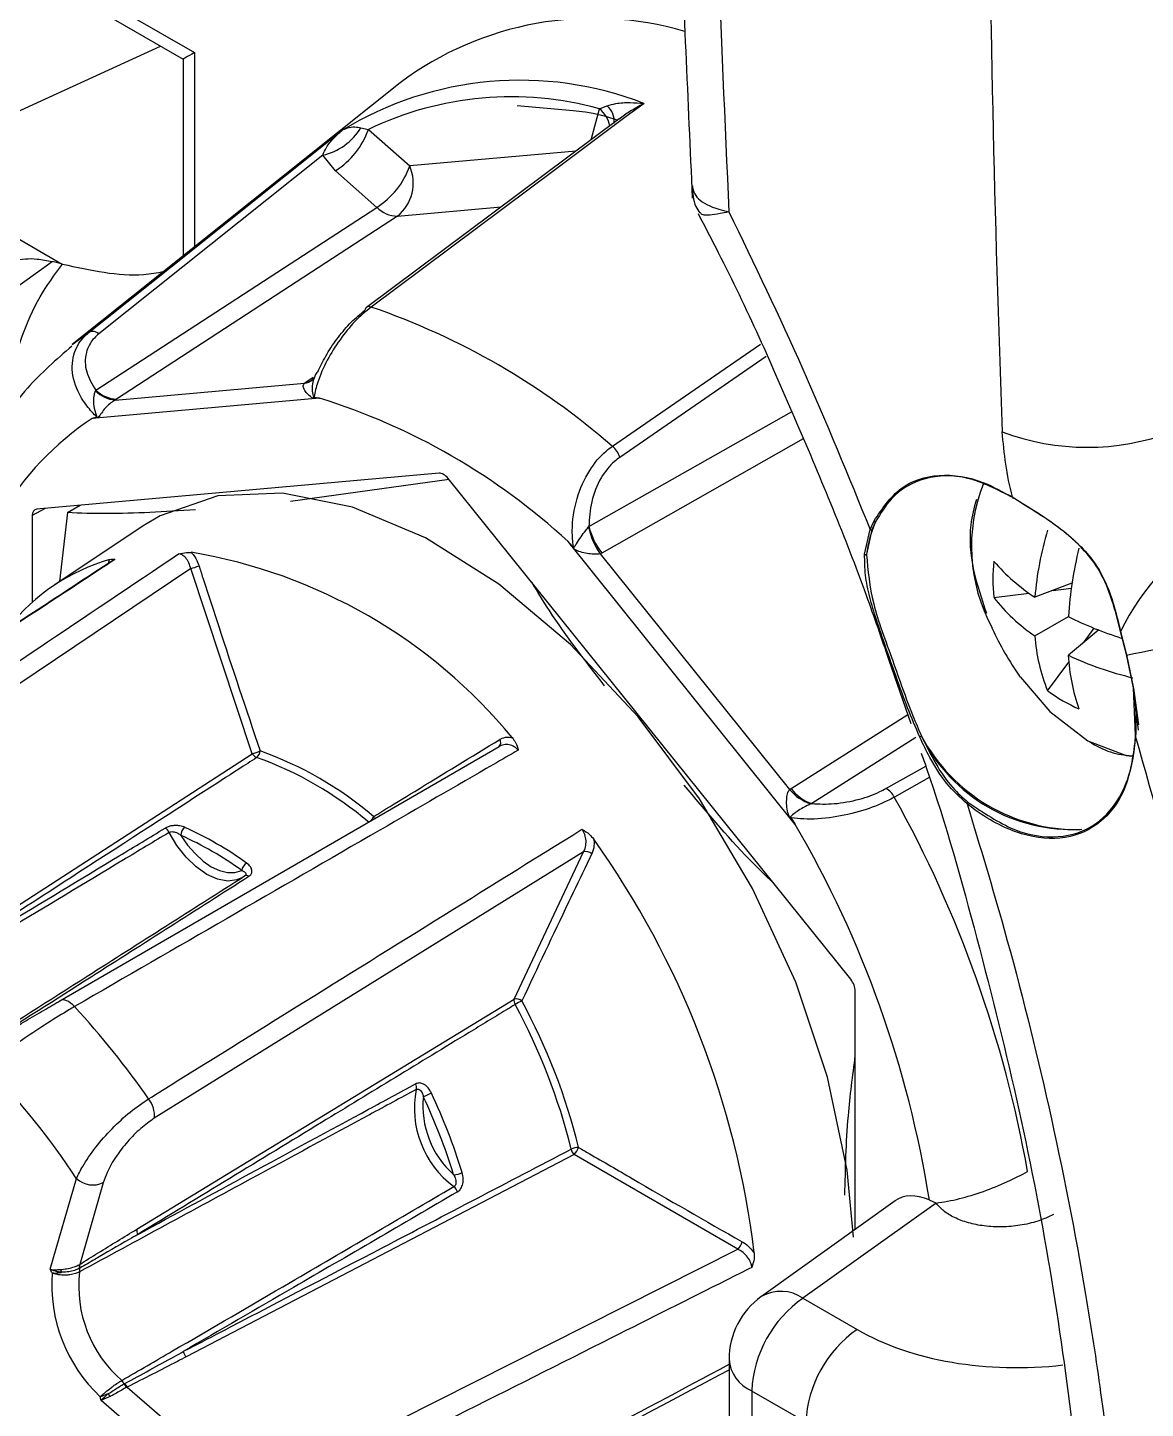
# Model space of a CAD drawing. Extents: x 6 to 134, y 3 to 97.
# Drawn here: x 10.002 to 10.87, y 5.312 to 6.383 of the extents above; entities that cross this region are included whole.
import ezdxf

# ---------------------------------------------------------------- set-up
doc = ezdxf.new("R2010")
doc.units = 0
doc.header["$MEASUREMENT"] = 0
doc.layers.add('OBJECT', color=7, linetype='CONTINUOUS')

msp = doc.modelspace()

# ---------------------------------------------------------------- linework, layer by layer
at = {"layer": 'OBJECT'}
for p, q in [((9.5673, 6.6897), (10.1319, 6.3638)), ((9.5735, 6.676), (10.1231, 6.3588)), ((9.677, 6.4032), (10.0294, 6.1998)), ((9.9248, 6.286), (10.1057, 6.3688)), ((10.1319, 6.3638), (10.1319, 6.2129)), ((10.1231, 6.3588), (10.1231, 6.2059)), ((10.2916, 6.3403), (10.037, 6.1373)), ((10.3824, 6.3228), (10.4258, 6.3189)), ((10.4398, 6.2962), (10.4462, 6.3203)), ((10.4462, 6.3203), (10.452, 6.3226)), ((10.4614, 6.3124), (10.2655, 6.1662)), ((10.2611, 6.3055), (10.267, 6.3043)), ((10.267, 6.3043), (10.299, 6.2759)), ((10.428, 6.2875), (10.299, 6.2759)), ((10.2315, 6.2842), (10.0577, 6.1456)), ((10.2414, 6.2722), (10.2315, 6.2842)), ((10.2734, 6.2438), (10.2414, 6.2722)), ((10.2895, 6.237), (10.37, 6.2442)), ((10.0555, 6.1019), (10.2734, 6.2438)), ((10.2895, 6.237), (10.0715, 6.0951)), ((9.7803, 6.0292), (10.0215, 6.2018)), ((10.0295, 6.1998), (10.0215, 6.2018)), ((10.037, 6.1373), (10.0502, 6.147)), ((10.5755, 6.1282), (10.4619, 6.0499)), ((10.2283, 6.1174), (10.228, 6.117)), ((10.0704, 6.0943), (10.2174, 6.1075)), ((10.2174, 6.1075), (10.2184, 6.1082)), ((10.2184, 6.1082), (10.2241, 6.112)), ((10.2289, 6.0958), (10.0525, 6.0801)), ((10.0553, 6.1015), (10.0555, 6.1019)), ((10.0715, 6.0951), (10.0704, 6.0943)), ((10.438, 5.9963), (10.5952, 6.0852)), ((10.6042, 6.0642), (10.4479, 5.9757)), ((10.3218, 6.0376), (10.0095, 6.0097)), ((10.3296, 6.0327), (10.2065, 6.0157)), ((10.6412, 5.6451), (10.3289, 6.0336)), ((10.016, 6.0103), (10.006, 6.0047)), ((10.0334, 6.007), (10.0433, 6.0127)), ((10.006, 6.0047), (10.006, 5.9374)), ((10.0334, 6.007), (10.0272, 5.9535)), ((10.6562, 5.9939), (10.659, 6.0002)), ((10.6604, 5.9999), (10.6576, 5.9936)), ((10.6592, 6.0006), (10.659, 6.0002)), ((10.6605, 6.0003), (10.6604, 5.9999)), ((10.0922, 5.9968), (10.0235, 5.951)), ((10.4377, 5.9959), (10.438, 5.9963)), ((10.6519, 5.9749), (10.6562, 5.9939)), ((10.6576, 5.9936), (10.6535, 5.9747)), ((10.5981, 5.7651), (10.4218, 5.9845)), ((10.0652, 5.9677), (10.0661, 5.9706)), ((10.4479, 5.9757), (10.4467, 5.9751)), ((10.4467, 5.9751), (10.5937, 5.7922)), ((10.6519, 5.9749), (10.6519, 5.9746)), ((10.6534, 5.9744), (10.6535, 5.9747)), ((10.1291, 5.9637), (9.8137, 5.7518)), ((10.1768, 5.82), (10.1291, 5.9637)), ((10.7521, 5.9413), (10.7795, 5.9445)), ((10.8128, 5.9522), (10.784, 5.9414)), ((10.7983, 5.9467), (10.8122, 5.9484)), ((10.784, 5.9114), (10.81, 5.9264)), ((10.8337, 5.916), (10.81, 5.8964)), ((10.8218, 5.9061), (10.8301, 5.9174)), ((10.855, 5.8969), (10.8504, 5.9149)), ((10.8504, 5.9148), (10.8551, 5.8966)), ((10.6707, 5.8926), (10.6879, 5.8435)), ((10.7939, 5.8688), (10.8104, 5.891)), ((10.8605, 5.8711), (10.855, 5.8969)), ((10.8551, 5.8966), (10.8606, 5.8706)), ((10.8602, 5.8708), (10.8602, 5.8705)), ((10.8645, 5.8384), (10.8605, 5.8711)), ((10.8606, 5.8708), (10.8643, 5.8423)), ((10.8622, 5.8344), (10.8606, 5.8708)), ((10.8606, 5.8703), (10.8606, 5.8706)), ((10.5948, 5.793), (10.6854, 5.8504)), ((10.6917, 5.8325), (10.6109, 5.7813)), ((10.6947, 5.8329), (10.6948, 5.8328)), ((10.6961, 5.8335), (10.696, 5.8337)), ((9.8958, 5.6381), (10.1768, 5.82)), ((10.0276, 5.6283), (10.3683, 5.8256)), ((10.6685, 5.793), (10.6994, 5.8104)), ((10.7021, 5.8016), (10.675, 5.7863)), ((10.5937, 5.7922), (10.5948, 5.793)), ((10.6109, 5.7813), (10.6104, 5.7811)), ((10.4339, 5.744), (10.1008, 5.5372)), ((10.3799, 5.6297), (10.4339, 5.744)), ((10.6447, 5.4512), (10.6447, 5.636)), ((10.0872, 5.4512), (10.3799, 5.6297)), ((10.4266, 5.5091), (10.1256, 5.3522)), ((10.5536, 5.4356), (10.4266, 5.5091)), ((10.0201, 5.4201), (10.0404, 5.4904)), ((10.0612, 5.4872), (10.0429, 5.4239)), ((10.6755, 5.4732), (10.5718, 5.399)), ((10.7074, 5.4715), (10.7022, 5.4738)), ((10.7074, 5.4715), (10.6041, 5.3976)), ((10.2078, 5.2616), (10.5536, 5.4356)), ((10.0425, 5.4236), (10.0429, 5.4239)), ((10.0432, 5.4211), (10.0426, 5.4208)), ((10.6041, 5.3976), (10.6462, 5.3733)), ((10.5467, 5.3502), (10.5467, 5.3042)), ((10.0774, 5.3313), (10.0779, 5.3316)), ((10.0798, 5.3288), (10.0793, 5.3286)), ((10.0798, 5.3288), (10.1444, 5.2729)), ((10.6064, 5.3014), (10.5643, 5.3257)), ((10.5643, 5.3257), (10.5643, 5.2797)), ((10.1312, 5.2563), (10.0595, 5.3184))]:
    msp.add_line(p, q, dxfattribs=at)
at = {"layer": 'OBJECT', "flags": 128}
for points in [[(10.4808, 6.3244), (10.467, 6.3142), (10.4121, 6.2732), (10.269, 6.1665)], [(10.0502, 6.147), (10.063, 6.1571), (10.1138, 6.1977), (10.2464, 6.3035)], [(10.4562, 6.0585), (10.4705, 6.0684), (10.5279, 6.1079), (10.5711, 6.1377)], [(10.6432, 5.4451), (10.6384, 5.497), (10.6232, 5.5692), (10.5985, 5.6429), (10.565, 5.7155), (10.5237, 5.7849), (10.4761, 5.8486), (10.4237, 5.9048), (10.3681, 5.9516), (10.3111, 5.9874), (10.2545, 6.0112), (10.2003, 6.0222), (10.15, 6.02), (10.1054, 6.0046), (10.0922, 5.9968)], [(10.7728, 5.8795), (10.7956, 5.8528), (10.8252, 5.8301)], [(10.8252, 5.8301), (10.8548, 5.8187), (10.8595, 5.818)], [(10.1693, 5.7241), (10.1649, 5.7221), (10.1578, 5.7212), (10.1499, 5.7227), (10.1416, 5.7264), (10.1334, 5.7322), (10.1255, 5.7398), (10.1184, 5.7489), (10.1124, 5.759)], [(10.1215, 5.7566), (10.1266, 5.7492), (10.1324, 5.7425), (10.1386, 5.7368), (10.145, 5.7324), (10.1515, 5.7294), (10.1577, 5.7279), (10.1634, 5.7279), (10.1686, 5.7295)], [(10.0389, 5.6239), (10.0374, 5.6254), (10.0359, 5.6266), (10.0343, 5.6277), (10.0328, 5.6284), (10.0313, 5.6289), (10.0299, 5.629), (10.0287, 5.6288), (10.0276, 5.6283)]]:
    msp.add_lwpolyline(points, dxfattribs=at)
at = {"layer": 'OBJECT'}
for centre, radius, start, end in [((10.4418, 6.1396), 0.2508, 73.6714, 126.814), ((10.3847, 6.0771), 0.2653, 68.7833, 121.4357), ((10.3781, 6.0715), 0.258, 74.6952, 115.5238), ((10.4316, 6.3024), 0.0231, 10.9644, 50.8315), ((10.442, 6.3107), 0.0156, 353.2638, 49.6007), ((10.2212, 6.3298), 0.0467, 282.7083, 328.6069), ((10.2081, 6.325), 0.0624, 302.2217, 340.6102), ((10.2401, 6.2966), 0.0624, 302.2217, 340.6102), ((10.2687, 6.2627), 0.033, 308.9186, 23.6067), ((10.2901, 6.2608), 0.0238, 225.4599, 268.4639), ((10.2675, 6.1637), 0.00327, 128.7109, 173.3558), ((10.2675, 6.1629), 0.00391, 67.2649, 121.9955), ((10.0862, 5.6337), 0.5633, 48.9454, 71.06), ((10.053, 6.1407), 0.00684, 45.8912, 113.3484), ((10.2159, 6.1197), 0.0123, 276.9582, 305.5145), ((10.2175, 6.119), 0.0109, 275.0769, 303.631), ((10.0722, 6.1176), 0.0233, 223.4905, 265.4894), ((10.0722, 6.1189), 0.0238, 225.4599, 268.4639), ((10.1919, 6.0857), 0.0344, 16.7627, 18.1123), ((10.0783, 5.6122), 0.5066, 47.3058, 72.6995), ((10.1849, 5.8824), 0.2379, 123.8191, 173.6058), ((10.0232, 6.0658), 0.0364, 23.9115, 25.2365), ((10.8245, 6.2458), 0.1881, 249.4906, 290.4516), ((10.4438, 6.044), 0.0191, 18.2717, 49.6893), ((10.8672, 5.9809), 0.1324, 158.3995, 208.5102), ((10.7672, 6.0187), 0.000417, 162.7213, 308.9001), ((10.7438, 5.9635), 0.091, 156.1488, 173.0814), ((10.7439, 5.9635), 0.0911, 156.4392, 172.888), ((10.6599, 6.001), 0.0012, 220.7373, 292.0833), ((10.6601, 6.0014), 0.0012, 220.6035, 291.1838), ((11.0392, 5.82), 0.2113, 122.2031, 153.3485), ((10.4922, 6.0071), 0.0556, 191.6125, 215.0978), ((10.4904, 6.0088), 0.0538, 193.424, 217.8823), ((10.6571, 5.9948), 0.00125, 224.0508, 292.3216), ((11.0316, 5.9212), 0.2484, 163.105, 175.3395), ((10.0615, 5.571), 0.4109, 39.5256, 80.4797), ((10.4007, 5.9925), 0.0282, 332.7932, 333.9099), ((11.1223, 5.9055), 0.313, 166.3344, 176.1645), ((10.1076, 5.8242), 0.1521, 105.8293, 141.8328), ((10.1216, 5.9957), 0.0329, 283.099, 294.7395), ((10.6528, 5.9758), 0.00128, 228.2614, 301.0732), ((10.6528, 5.9755), 0.00129, 228.4263, 300.468), ((10.8914, 5.9553), 0.14, 174.2678, 185.7322), ((10.8688, 6.0707), 0.1546, 221.0271, 236.7728), ((10.8628, 6.0276), 0.1404, 217.9564, 235.8734), ((10.9443, 6.1987), 0.3037, 243.7418, 252.1016), ((10.952, 6.0084), 0.2208, 204.276, 215.7186), ((10.7784, 6.3395), 0.4495, 279.8137, 291.9034), ((10.924, 5.9215), 0.1404, 184.1294, 202.0448), ((10.9163, 6.1209), 0.2484, 244.6633, 256.8972), ((10.9644, 5.9051), 0.1547, 183.2302, 198.9748), ((10.8606, 5.8708), 0.000391, 105.6873, 166.3218), ((10.8605, 5.871), 0.000351, 201.2839, 279.1351), ((10.8606, 5.8706), 0.00035, 200.498, 278.9815), ((10.8757, 5.9824), 0.14, 234.27, 245.7353), ((10.3655, 5.8286), 0.00415, 312.7713, 36.3308), ((10.6965, 5.8313), 0.00241, 101.7789, 138.4944), ((10.6966, 5.8312), 0.00239, 101.4384, 138.9191), ((10.8171, 5.8984), 0.1373, 208.1342, 270.8197), ((10.8128, 5.8917), 0.1304, 206.4858, 273.3942), ((10.8623, 5.8341), 0.000403, 107.8853, 252.2765), ((10.1675, 5.8557), 0.0369, 284.5913, 294.7355), ((10.1826, 5.8233), 0.00671, 209.1294, 248.4354), ((10.1763, 5.8224), 0.00657, 305.525, 358.4268), ((10.086, 5.5535), 0.2799, 49.6625, 70.3429), ((10.0876, 5.5554), 0.2833, 49.6625, 70.3429), ((10.6216, 5.816), 0.0367, 220.401, 252.1283), ((10.6228, 5.8145), 0.0353, 217.5326, 250.2598), ((10.6618, 5.7801), 0.0146, 25.4513, 62.7949), ((9.8584, 5.3319), 0.9345, 10.1105, 29.0977), ((10.7332, 5.7807), 0.00185, 121.0905, 164.9885), ((10.1059, 5.7558), 0.00722, 26.1003, 63.426), ((10.1285, 5.7571), 0.00706, 124.8693, 183.8074), ((10.0104, 5.51), 0.2774, 54.2835, 65.7219), ((10.2615, 5.7754), 0.0103, 311.0742, 336.7173), ((10.265, 5.7685), 0.0066, 8.9438, 25.6621), ((10.5601, 5.8041), 0.0482, 315.1709, 315.7693), ((9.8728, 5.3418), 0.8398, 9.0438, 30.2627), ((10.0094, 5.5081), 0.2727, 54.2835, 65.7219), ((9.8745, 5.349), 0.6968, 6.9073, 35.5041), ((10.4354, 5.7369), 0.00721, 48.7621, 102.04), ((10.1771, 5.728), 0.00862, 122.8794, 170.3057), ((10.1722, 5.7228), 0.00274, 44.7147, 118.6418), ((9.5408, 5.1646), 0.6775, 34.9119, 42.6773), ((10.386, 5.6288), 0.00617, 171.4568, 212.3965), ((10.3815, 5.6229), 0.00703, 50.2982, 103.4811), ((10.4303, 5.5389), 0.0998, 116.3601, 119.7707), ((9.9597, 5.3976), 0.4788, 13.9897, 28.4216), ((9.9597, 5.3976), 0.4847, 13.9897, 28.4216), ((9.556, 5.1724), 0.5795, 33.2805, 44.3087), ((10.3784, 5.5451), 0.0758, 168.9474, 233.4639), ((10.2983, 5.561), 0.00592, 346.2077, 29.0735), ((10.0805, 5.5394), 0.0204, 353.6343, 39.184), ((10.3806, 5.5468), 0.0714, 174.1093, 228.302), ((10.2993, 5.5858), 0.0333, 287.9744, 299.7563), ((9.8866, 5.3551), 0.4674, 17.2148, 25.1965), ((9.8855, 5.3544), 0.4755, 17.2148, 25.1965), ((10.4299, 5.5025), 0.0122, 89.537, 117.7506), ((10.4325, 5.5152), 0.00846, 192.8686, 226.0894), ((10.4155, 5.5197), 0.0153, 316.4375, 341.1424), ((10.3331, 5.5071), 0.0137, 269.9433, 299.0162), ((10.0532, 5.5043), 0.0188, 227.4983, 295.3405), ((10.3277, 5.4776), 0.00862, 16.6582, 49.669), ((10.0932, 5.4503), 0.00608, 171.295, 211.3909), ((10.5417, 5.4463), 0.016, 317.8379, 342.1219), ((9.6142, 5.2015), 0.4609, 27.9098, 28.2978), ((10.0176, 5.417), 0.011, 3.8127, 15.6754), ((10.0477, 5.4225), 0.00531, 167.7613, 198.795), ((10.0375, 5.4191), 0.00544, 349.7221, 18.7279), ((10.0479, 5.423), 0.00511, 170.2939, 201.9467), ((10.1412, 5.4085), 0.12, 175.7769, 226.6345), ((10.1383, 5.4067), 0.0961, 173.179, 229.2324), ((10.6067, 5.3502), 0.06, 125.5904, 180), ((10.5868, 5.3721), 0.0309, 55.9394, 119.1508), ((10.6572, 5.3213), 0.093, 124.7736, 177.2477), ((10.6992, 5.297), 0.093, 124.7736, 177.2477), ((10.1315, 5.3583), 0.00847, 193.8585, 226.0349), ((10.5756, 5.3524), 0.0289, 184.2707, 247.0494), ((10.0695, 5.3276), 0.00868, 25.152, 46.2464), ((10.0562, 5.3167), 0.0113, 25.0672, 37.9202), ((10.0852, 5.335), 0.00862, 205.2811, 227.5693), ((10.0857, 5.3348), 0.00838, 202.3442, 225.2483), ((9.6977, 5.2311), 0.3722, 13.5717, 14.019)]:
    msp.add_arc(centre, radius, start, end, dxfattribs=at)
for centre, major_axis, ratio, start_param, end_param in [((21.4016, 13.1276), (5.5041, 16.751), 0.560269, 2.115265, 2.169133), ((24.6269, 11.2657), (8.7039, 15.04), 0.71887, 2.225239, 2.289687), ((10.1531, 6.3761), (0.03, 0.0173), 0.00007, 2.356154, 3.141633), ((10.3253, 6.0285), (-0.005, 0.00866), 0.577382, 4.974342, 6.021496), ((10.0131, 6.0006), (-0.005, 0.00866), 0.577356, 6.021464, 7.068617), ((10.6376, 5.64), (-0.005, 0.00866), 0.577407, 3.927069, 4.974222), ((10.7072, 5.4222), (-0.0301, 0.0521), 0.57554, 5.616674, 6.339735), ((10.7806, 5.4604), (0.1899, 0.0107), 0.611383, 3.892485, 4.811125)]:
    msp.add_ellipse(centre, major_axis=major_axis, ratio=ratio, start_param=start_param, end_param=end_param, dxfattribs=at)
for points, knots in [([(10.4928, 7.1184), (10.4938, 7.0455), (10.4966, 6.831), (10.505, 6.5417), (10.5148, 6.3269), (10.5182, 6.251)], [0, 0, 0, 0, 0.250071, 0.735231, 1, 1, 1, 1]), ([(10.452, 6.3226), (10.4543, 6.3232), (10.4598, 6.3249), (10.4696, 6.3252), (10.4771, 6.3248), (10.4807, 6.3244), (10.4808, 6.3244)], [0, 0, 0, 0, 0.259143, 0.645711, 0.993122, 1, 1, 1, 1]), ([(10.4808, 6.3244), (10.4807, 6.3244), (10.477, 6.3224), (10.4704, 6.3188), (10.4643, 6.3143), (10.4615, 6.3123)], [0, 0, 0, 0, 0.010948, 0.556357, 1, 1, 1, 1]), ([(10.4258, 6.3189), (10.4289, 6.3186), (10.44, 6.3179), (10.4519, 6.3142), (10.4604, 6.3115)], [0, 0, 0, 0, 0.282734, 1, 1, 1, 1]), ([(10.2315, 6.2842), (10.2324, 6.2863), (10.2346, 6.2914), (10.2399, 6.2975), (10.2441, 6.3016), (10.2463, 6.3034), (10.2464, 6.3035)], [0, 0, 0, 0, 0.2541603, 0.6413999, 0.9929433, 1, 1, 1, 1]), ([(10.2464, 6.3035), (10.2464, 6.3035), (10.2477, 6.3043), (10.2508, 6.3056), (10.2555, 6.3066), (10.2595, 6.3058), (10.2611, 6.3055)], [0, 0, 0, 0, 0.006878, 0.354289, 0.740857, 1, 1, 1, 1]), ([(10.5178, 6.2614), (10.5187, 6.2576), (10.5207, 6.2499), (10.5339, 6.2435), (10.5438, 6.2409), (10.5465, 6.2403), (10.5466, 6.2403)], [0, 0, 0, 0, 0.422464, 0.850279, 0.994186, 1, 1, 1, 1]), ([(10.5183, 6.2606), (10.5185, 6.255), (10.5189, 6.2473), (10.523, 6.2411), (10.5241, 6.2395)], [0, 0, 0, 0, 0.73361, 1, 1, 1, 1]), ([(10.5227, 6.239), (10.528, 6.2289), (10.5558, 6.176), (10.5996, 6.077), (10.6438, 5.9712), (10.665, 5.9094), (10.6707, 5.8926)], [0, 0, 0, 0, 0.0897587, 0.4735224, 0.8563807, 1, 1, 1, 1]), ([(10.5466, 6.2403), (10.5465, 6.2403), (10.5441, 6.2398), (10.5355, 6.2381), (10.5255, 6.237), (10.5248, 6.2391), (10.5245, 6.2399)], [0, 0, 0, 0, 0.0067975, 0.1748005, 0.6745312, 1, 1, 1, 1]), ([(10.5466, 6.2403), (10.5662, 6.1998), (10.6054, 6.1186), (10.6392, 6.0355), (10.6562, 5.9939)], [0, 0, 0, 0, 0.498582, 1, 1, 1, 1]), ([(9.9801, 6.1964), (9.984, 6.1987), (9.9924, 6.2036), (10.0074, 6.2046), (10.0176, 6.2026), (10.0215, 6.2018)], [0, 0, 0, 0, 0.349231, 0.752517, 1, 1, 1, 1]), ([(9.9773, 6.0672), (9.9785, 6.072), (9.9824, 6.0873), (9.9883, 6.113), (9.9978, 6.144), (10.0101, 6.1733), (10.0234, 6.1914), (10.0295, 6.1998)], [0, 0, 0, 0, 0.107469, 0.341009, 0.569588, 0.800686, 1, 1, 1, 1]), ([(10.0295, 6.1998), (10.0513, 6.195), (10.0791, 6.189), (10.103, 6.1931), (10.1082, 6.194)], [0, 0, 0, 0, 0.783268, 1, 1, 1, 1]), ([(10.269, 6.1665), (10.2648, 6.163), (10.2563, 6.1559), (10.2444, 6.1411), (10.2342, 6.1248), (10.2277, 6.1096), (10.2253, 6.1003), (10.2247, 6.0966), (10.2246, 6.0964)], [0, 0, 0, 0, 0.20087, 0.40002, 0.605987, 0.832568, 0.991709, 1, 1, 1, 1]), ([(10.2283, 6.1174), (10.2303, 6.1216), (10.2343, 6.13), (10.2432, 6.143), (10.2535, 6.1552), (10.2607, 6.1611), (10.2642, 6.1641)], [0, 0, 0, 0, 0.255736, 0.511069, 0.755325, 1, 1, 1, 1]), ([(10.0561, 6.0813), (10.0559, 6.0815), (10.0528, 6.0846), (10.0447, 6.0939), (10.0367, 6.1104), (10.0368, 6.129), (10.0432, 6.1408), (10.0488, 6.1457), (10.0502, 6.147)], [0, 0, 0, 0, 0.008302, 0.15352, 0.438825, 0.698284, 0.923791, 1, 1, 1, 1]), ([(10.0577, 6.1456), (10.0565, 6.1446), (10.0519, 6.1405), (10.0468, 6.1307), (10.0469, 6.1161), (10.0526, 6.1066), (10.0555, 6.1019)], [0, 0, 0, 0, 0.0927427, 0.3680565, 0.6884077, 1, 1, 1, 1]), ([(10.0369, 6.1362), (10.0249, 6.1258), (9.999, 6.1034), (9.9689, 6.0576), (9.9459, 6.0071), (9.9379, 5.9698), (9.9343, 5.9531)], [0, 0, 0, 0, 0.232705, 0.50244, 0.778066, 1, 1, 1, 1]), ([(10.228, 6.117), (10.2272, 6.1161), (10.2259, 6.1145), (10.2252, 6.1124), (10.2248, 6.1114)], [0, 0, 0, 0, 0.529219, 1, 1, 1, 1]), ([(10.2249, 6.0956), (10.2248, 6.0956), (10.2246, 6.0956), (10.2242, 6.0957), (10.2233, 6.096), (10.2211, 6.0976), (10.2185, 6.1001), (10.2166, 6.1033), (10.2161, 6.1058), (10.217, 6.107), (10.2174, 6.1075)], [0, 0, 0, 0, 0.020895, 0.038908, 0.075404, 0.191564, 0.449116, 0.682572, 0.877716, 1, 1, 1, 1]), ([(10.2247, 6.1115), (10.2247, 6.1115), (10.2248, 6.1119), (10.2243, 6.1105), (10.2233, 6.11), (10.2229, 6.1099)], [0, 0, 0, 0, 0.038271, 0.677016, 1, 1, 1, 1]), ([(10.2248, 6.1114), (10.2246, 6.1108), (10.2236, 6.1085), (10.2231, 6.104), (10.2235, 6.0997), (10.224, 6.0972), (10.2243, 6.0965), (10.2244, 6.0964), (10.2244, 6.0964), (10.2245, 6.0964), (10.2246, 6.0963), (10.2246, 6.0964), (10.2246, 6.0964), (10.2246, 6.0964)], [0, 0, 0, 0, 0.126929, 0.473613, 0.824851, 0.95464, 0.967333, 0.973173, 0.977652, 0.982252, 0.986681, 0.995143, 1, 1, 1, 1]), ([(10.0561, 6.0813), (10.0561, 6.0813), (10.0562, 6.0813), (10.0563, 6.0813), (10.0563, 6.0813), (10.0563, 6.0814), (10.0563, 6.0815), (10.0562, 6.0819), (10.0557, 6.0834), (10.0544, 6.0872), (10.0536, 6.0929), (10.054, 6.0982), (10.0549, 6.1006), (10.0553, 6.1015)], [0, 0, 0, 0, 0.006251, 0.010873, 0.014164, 0.017464, 0.021803, 0.032032, 0.073944, 0.240397, 0.569572, 0.838891, 1, 1, 1, 1]), ([(10.0704, 6.0943), (10.0696, 6.0938), (10.0675, 6.0926), (10.0642, 6.0897), (10.061, 6.0861), (10.0589, 6.083), (10.0577, 6.0812), (10.057, 6.0807), (10.0567, 6.0806), (10.0565, 6.0806), (10.0564, 6.0806)], [0, 0, 0, 0, 0.122284, 0.317428, 0.550884, 0.808436, 0.924596, 0.961092, 0.979105, 1, 1, 1, 1]), ([(10.2246, 6.0964), (10.2258, 6.0963), (10.2272, 6.0961), (10.2286, 6.0959), (10.2289, 6.0958)], [0, 0, 0, 0, 0.779301, 1, 1, 1, 1]), ([(10.2289, 6.0958), (10.2287, 6.0958), (10.2273, 6.0957), (10.226, 6.0957), (10.2249, 6.0956)], [0, 0, 0, 0, 0.186026, 1, 1, 1, 1]), ([(10.0525, 6.0801), (10.0528, 6.0802), (10.054, 6.0806), (10.0552, 6.081), (10.0561, 6.0813)], [0, 0, 0, 0, 0.220699, 1, 1, 1, 1]), ([(10.0564, 6.0806), (10.0554, 6.0804), (10.0541, 6.0803), (10.0528, 6.0801), (10.0525, 6.0801)], [0, 0, 0, 0, 0.813974, 1, 1, 1, 1]), ([(10.7668, 6.0189), (10.7667, 6.019), (10.762, 6.0362), (10.7603, 6.053), (10.7586, 6.0697)], [0, 0, 0, 0, 0.0080179, 1, 1, 1, 1]), ([(10.426, 5.9801), (10.426, 5.9804), (10.4254, 5.9845), (10.4245, 5.9967), (10.4275, 6.0175), (10.4373, 6.0395), (10.448, 6.0524), (10.4545, 6.0573), (10.4562, 6.0585)], [0, 0, 0, 0, 0.008302, 0.15352, 0.438825, 0.698284, 0.923791, 1, 1, 1, 1]), ([(10.4619, 6.0499), (10.4606, 6.0489), (10.4551, 6.0448), (10.4464, 6.0338), (10.4391, 6.0157), (10.4384, 6.0027), (10.438, 5.9963)], [0, 0, 0, 0, 0.092743, 0.368056, 0.688408, 1, 1, 1, 1]), ([(10.6592, 6.0006), (10.6655, 6.01), (10.6783, 6.0287), (10.709, 6.0383), (10.7398, 6.0339), (10.7593, 6.023), (10.7668, 6.0189)], [0, 0, 0, 0, 0.276322, 0.552658, 0.828641, 1, 1, 1, 1]), ([(10.7674, 6.0184), (10.7554, 6.0246), (10.7314, 6.0369), (10.6979, 6.0356), (10.6739, 6.0221), (10.6643, 6.0064), (10.6605, 6.0003)], [0, 0, 0, 0, 0.275405, 0.550801, 0.826443, 1, 1, 1, 1]), ([(10.1327, 6.0092), (10.109, 6.0077), (10.073, 6.0055), (10.0434, 6.0066), (10.0334, 6.007)], [0, 0, 0, 0, 0.662307, 1, 1, 1, 1]), ([(10.7386, 6.0172), (10.7368, 6.0108), (10.7324, 5.9945), (10.7347, 5.9638), (10.7427, 5.9402), (10.7464, 5.9291)], [0, 0, 0, 0, 0.252427, 0.64487, 1, 1, 1, 1]), ([(10.7668, 6.0189), (10.7801, 6.0109), (10.8031, 5.9971), (10.8337, 5.9678), (10.8448, 5.9389), (10.849, 5.9209), (10.8504, 5.9148)], [0, 0, 0, 0, 0.356931, 0.612992, 0.87017, 1, 1, 1, 1]), ([(10.8504, 5.9149), (10.8463, 5.9313), (10.8392, 5.9605), (10.8081, 5.9934), (10.7822, 6.009), (10.7695, 6.0171), (10.7674, 6.0184)], [0, 0, 0, 0, 0.35074, 0.624871, 0.939556, 1, 1, 1, 1]), ([(10.426, 5.9801), (10.4261, 5.9801), (10.4261, 5.98), (10.4262, 5.9799), (10.4262, 5.9799), (10.4263, 5.9799), (10.4264, 5.9799), (10.4266, 5.98), (10.4272, 5.981), (10.4286, 5.9836), (10.4315, 5.9879), (10.435, 5.9925), (10.437, 5.995), (10.4377, 5.9959)], [0, 0, 0, 0, 0.006251, 0.010873, 0.014164, 0.017464, 0.021803, 0.032032, 0.073944, 0.240397, 0.569572, 0.838891, 1, 1, 1, 1]), ([(10.1196, 5.975), (10.1196, 5.975), (10.1217, 5.9755), (10.1254, 5.9762), (10.1282, 5.9762), (10.1295, 5.9762)], [0, 0, 0, 0, 0.012918, 0.582056, 1, 1, 1, 1]), ([(10.1295, 5.9762), (10.1304, 5.9751), (10.1326, 5.9725), (10.1344, 5.9687), (10.1353, 5.9662), (10.1354, 5.9659)], [0, 0, 0, 0, 0.383644, 0.913365, 1, 1, 1, 1]), ([(10.4258, 5.9796), (10.4247, 5.981), (10.4234, 5.9826), (10.422, 5.9842), (10.4218, 5.9845)], [0, 0, 0, 0, 0.813974, 1, 1, 1, 1]), ([(10.4218, 5.9845), (10.4221, 5.9842), (10.4235, 5.9827), (10.4249, 5.9813), (10.426, 5.9801)], [0, 0, 0, 0, 0.220699, 1, 1, 1, 1]), ([(10.4467, 5.9751), (10.4458, 5.975), (10.4434, 5.9746), (10.439, 5.9749), (10.4339, 5.9758), (10.4299, 5.977), (10.4274, 5.9782), (10.4265, 5.9789), (10.4261, 5.9793), (10.4259, 5.9795), (10.4258, 5.9796)], [0, 0, 0, 0, 0.122284, 0.317428, 0.550884, 0.808436, 0.924596, 0.961092, 0.979105, 1, 1, 1, 1]), ([(10.0685, 5.9698), (10.0489, 5.957), (9.9402, 5.8855), (9.8316, 5.8139), (9.7424, 5.7551)], [0, 0, 0, 0, 0.179578, 1, 1, 1, 1]), ([(10.0702, 5.9706), (10.0641, 5.9666), (10.0301, 5.9443), (9.9213, 5.8727), (9.8186, 5.8051), (9.7438, 5.7559)], [0, 0, 0, 0, 0.056184, 0.311886, 1, 1, 1, 1]), ([(9.8013, 5.761), (9.808, 5.7656), (9.842, 5.7884), (9.948, 5.8598), (10.0474, 5.9265), (10.1196, 5.975)], [0, 0, 0, 0, 0.063926, 0.319628, 1, 1, 1, 1]), ([(10.0661, 5.9706), (10.067, 5.9708), (10.069, 5.9712), (10.0698, 5.9709), (10.0702, 5.9706), (10.0702, 5.9706)], [0, 0, 0, 0, 0.417944, 0.987082, 1, 1, 1, 1]), ([(10.0702, 5.9706), (10.0696, 5.9705), (10.069, 5.9704), (10.0685, 5.9699), (10.0685, 5.9698)], [0, 0, 0, 0, 0.973819, 1, 1, 1, 1]), ([(10.1291, 5.9637), (10.129, 5.964), (10.1285, 5.9659), (10.1272, 5.9692), (10.1246, 5.9728), (10.1219, 5.9747), (10.1202, 5.9749), (10.1196, 5.975)], [0, 0, 0, 0, 0.04523, 0.320614, 0.582247, 0.835519, 1, 1, 1, 1]), ([(10.1354, 5.9659), (10.1364, 5.9627), (10.1415, 5.947), (10.1571, 5.899), (10.1721, 5.8543), (10.1829, 5.8222)], [0, 0, 0, 0, 0.065603, 0.328016, 1, 1, 1, 1]), ([(10.6947, 5.8329), (10.6915, 5.8404), (10.685, 5.8557), (10.6765, 5.8794), (10.6683, 5.9026), (10.6612, 5.9232), (10.6556, 5.9418), (10.652, 5.9587), (10.652, 5.9693), (10.6519, 5.9746)], [0, 0, 0, 0, 0.152268, 0.309201, 0.454216, 0.604716, 0.734315, 0.866596, 1, 1, 1, 1]), ([(10.6534, 5.9744), (10.6545, 5.9621), (10.6567, 5.9374), (10.6733, 5.8941), (10.6857, 5.8577), (10.6938, 5.8389), (10.696, 5.8337)], [0, 0, 0, 0, 0.306652, 0.614034, 0.892132, 1, 1, 1, 1]), ([(10.4502, 5.8727), (10.4353, 5.8919), (10.4149, 5.918), (10.3981, 5.9457), (10.3936, 5.9531)], [0, 0, 0, 0, 0.733768, 1, 1, 1, 1]), ([(10.8606, 5.8703), (10.8613, 5.864), (10.8627, 5.8513), (10.8624, 5.8396), (10.8622, 5.8337)], [0, 0, 0, 0, 0.495343, 1, 1, 1, 1]), ([(10.271, 5.7713), (10.2731, 5.7726), (10.2837, 5.7791), (10.3161, 5.7989), (10.3468, 5.8176), (10.3689, 5.8311)], [0, 0, 0, 0, 0.065603, 0.328016, 1, 1, 1, 1]), ([(10.3832, 5.8228), (10.3825, 5.8235), (10.3807, 5.8253), (10.3771, 5.827), (10.3729, 5.8274), (10.37, 5.8265), (10.3685, 5.8257), (10.3683, 5.8256)], [0, 0, 0, 0, 0.164481, 0.417753, 0.679386, 0.95477, 1, 1, 1, 1]), ([(10.3689, 5.8311), (10.3691, 5.8312), (10.3708, 5.8322), (10.374, 5.8332), (10.3771, 5.8327), (10.3785, 5.8325)], [0, 0, 0, 0, 0.086635, 0.616356, 1, 1, 1, 1]), ([(10.3785, 5.8325), (10.3794, 5.8312), (10.3817, 5.8283), (10.3827, 5.8248), (10.3832, 5.8229), (10.3832, 5.8228)], [0, 0, 0, 0, 0.417944, 0.987082, 1, 1, 1, 1]), ([(10.7314, 5.7812), (10.726, 5.7862), (10.7148, 5.7965), (10.7034, 5.8147), (10.6973, 5.8275), (10.6948, 5.8328)], [0, 0, 0, 0, 0.36126, 0.737829, 1, 1, 1, 1]), ([(10.6961, 5.8335), (10.7032, 5.8192), (10.713, 5.7994), (10.7281, 5.7859), (10.7322, 5.7823)], [0, 0, 0, 0, 0.728741, 1, 1, 1, 1]), ([(10.8622, 5.8337), (10.8604, 5.8201), (10.8568, 5.7929), (10.8368, 5.7655), (10.8085, 5.7523), (10.7741, 5.7554), (10.7474, 5.7689), (10.7335, 5.7795), (10.7314, 5.7812)], [0, 0, 0, 0, 0.19324, 0.386487, 0.579566, 0.772391, 0.965024, 1, 1, 1, 1]), ([(10.7322, 5.7823), (10.7441, 5.7743), (10.7679, 5.7583), (10.8029, 5.7532), (10.8325, 5.7631), (10.8534, 5.7881), (10.861, 5.8152), (10.862, 5.8318), (10.8622, 5.8344)], [0, 0, 0, 0, 0.192566, 0.385131, 0.577738, 0.770507, 0.963514, 1, 1, 1, 1]), ([(10.8263, 5.8292), (10.8317, 5.8262), (10.8428, 5.8201), (10.8538, 5.8189), (10.8594, 5.8183)], [0, 0, 0, 0, 0.491407, 1, 1, 1, 1]), ([(10.8622, 4.2602), (10.89, 4.3186), (10.9461, 4.4367), (10.9861, 4.6243), (11.0042, 4.7926), (11.0092, 4.9326), (11.0051, 5.0807), (10.9877, 5.2774), (10.948, 5.5284), (10.891, 5.7311), (10.8622, 5.8337)], [0, 0, 0, 0, 0.1583077, 0.3203927, 0.4074997, 0.4946069, 0.5842283, 0.6738496, 0.8349382, 1, 1, 1, 1]), ([(10.1802, 5.817), (10.1779, 5.8155), (10.1664, 5.8081), (10.1184, 5.7771), (10.0269, 5.718), (9.9447, 5.6647), (9.8991, 5.6352)], [0, 0, 0, 0, 0.024416, 0.122079, 0.512732, 1, 1, 1, 1]), ([(10.3832, 5.8228), (10.3768, 5.8191), (10.341, 5.7984), (10.2262, 5.7321), (10.1179, 5.6695), (10.0389, 5.6239)], [0, 0, 0, 0, 0.056184, 0.311886, 1, 1, 1, 1]), ([(10.6959, 5.8204), (10.6972, 5.8167), (10.714, 5.7688), (10.7399, 5.676), (10.773, 5.5431), (10.7981, 5.4117), (10.8158, 5.2838), (10.8257, 5.1616), (10.8279, 5.0463), (10.8227, 4.9378), (10.8104, 4.8357), (10.791, 4.7405), (10.7649, 4.6534), (10.7324, 4.5756), (10.6945, 4.5078), (10.6505, 4.4506), (10.6124, 4.4109), (10.5869, 4.3935), (10.5799, 4.3888)], [0, 0, 0, 0, 0.005802, 0.074672, 0.14446, 0.214672, 0.284672, 0.353852, 0.421783, 0.489214, 0.557357, 0.626172, 0.695314, 0.764462, 0.833393, 0.902309, 0.97304, 1, 1, 1, 1]), ([(10.5813, 5.7196), (10.575, 5.7256), (10.5501, 5.7497), (10.5283, 5.776), (10.512, 5.7957)], [0, 0, 0, 0, 0.251828, 1, 1, 1, 1]), ([(10.5942, 5.7701), (10.5941, 5.7702), (10.594, 5.7705), (10.5936, 5.771), (10.593, 5.7722), (10.5921, 5.7752), (10.5913, 5.7799), (10.5914, 5.7853), (10.5921, 5.7897), (10.5932, 5.7915), (10.5937, 5.7922)], [0, 0, 0, 0, 0.020895, 0.038908, 0.075404, 0.191564, 0.449116, 0.682572, 0.877716, 1, 1, 1, 1]), ([(10.675, 5.7863), (10.6731, 5.7853), (10.6658, 5.7814), (10.6497, 5.7752), (10.6265, 5.7699), (10.6076, 5.7689), (10.5979, 5.7699), (10.5948, 5.7704), (10.5946, 5.7705)], [0, 0, 0, 0, 0.076209, 0.301716, 0.561175, 0.84648, 0.991698, 1, 1, 1, 1]), ([(10.6109, 5.7813), (10.6165, 5.781), (10.6281, 5.7806), (10.6472, 5.7841), (10.6608, 5.7889), (10.6669, 5.7922), (10.6685, 5.793)], [0, 0, 0, 0, 0.311592, 0.631944, 0.907257, 1, 1, 1, 1]), ([(10.6104, 5.7811), (10.6093, 5.7807), (10.6067, 5.7796), (10.6026, 5.7773), (10.5985, 5.7746), (10.5959, 5.7725), (10.5946, 5.7714), (10.5944, 5.7709), (10.5944, 5.7708), (10.5944, 5.7707), (10.5944, 5.7707), (10.5945, 5.7706), (10.5945, 5.7705), (10.5946, 5.7705), (10.5946, 5.7705)], [0, 0, 0, 0, 0.153502, 0.3801663, 0.6262934, 0.8756537, 0.9677967, 0.9768085, 0.9809543, 0.9841343, 0.9874, 0.9905445, 0.9965518, 1, 1, 1, 1]), ([(10.7314, 5.7812), (10.7413, 5.7486), (10.7651, 5.6699), (10.7968, 5.5424), (10.8204, 5.4227), (10.8359, 5.3212), (10.8463, 5.2344), (10.8545, 5.1313), (10.8574, 5.0165), (10.8524, 4.8872), (10.8386, 4.7744), (10.8194, 4.6823), (10.8012, 4.6161), (10.7812, 4.5577), (10.7582, 4.5022), (10.7404, 4.4683), (10.7314, 4.4512)], [0, 0, 0, 0, 0.062169, 0.150354, 0.244924, 0.29535, 0.351758, 0.419932, 0.50785, 0.596524, 0.708699, 0.776564, 0.832035, 0.887658, 0.94375, 1, 1, 1, 1]), ([(9.8991, 5.6352), (9.9272, 5.6522), (9.9853, 5.6875), (10.0553, 5.7298), (10.0973, 5.7551), (10.1091, 5.7623)], [0, 0, 0, 0, 0.4018156, 0.8311874, 1, 1, 1, 1]), ([(10.1245, 5.7629), (10.1233, 5.7633), (10.1212, 5.7641), (10.1176, 5.7644), (10.1144, 5.7642), (10.1115, 5.7635), (10.1099, 5.7627), (10.1091, 5.7623)], [0, 0, 0, 0, 0.273331, 0.47686, 0.65651, 0.828448, 1, 1, 1, 1]), ([(10.5981, 5.7651), (10.5979, 5.7654), (10.5966, 5.7671), (10.5953, 5.7687), (10.5942, 5.7701)], [0, 0, 0, 0, 0.186026, 1, 1, 1, 1]), ([(10.5946, 5.7705), (10.5955, 5.7691), (10.5967, 5.7673), (10.5979, 5.7655), (10.5981, 5.7651)], [0, 0, 0, 0, 0.779301, 1, 1, 1, 1]), ([(10.1124, 5.759), (10.1005, 5.7519), (10.0586, 5.7266), (9.9735, 5.6754), (9.9005, 5.6312), (9.8574, 5.6052)], [0, 0, 0, 0, 0.139147, 0.493066, 1, 1, 1, 1]), ([(10.0964, 5.5523), (10.1035, 5.5568), (10.1394, 5.5791), (10.2514, 5.6488), (10.3563, 5.714), (10.4326, 5.7614)], [0, 0, 0, 0, 0.063926, 0.319628, 1, 1, 1, 1]), ([(10.1124, 5.759), (10.1127, 5.7592), (10.1131, 5.7594), (10.114, 5.7596), (10.1153, 5.7596), (10.1171, 5.7592), (10.1193, 5.7583), (10.1207, 5.7573), (10.1215, 5.7566)], [0, 0, 0, 0, 0.118661, 0.142604, 0.293282, 0.465512, 0.680632, 1, 1, 1, 1]), ([(10.4326, 5.7614), (10.4326, 5.7614), (10.4347, 5.7602), (10.4381, 5.7581), (10.4407, 5.755), (10.4418, 5.7537)], [0, 0, 0, 0, 0.012918, 0.582056, 1, 1, 1, 1]), ([(10.4339, 5.744), (10.4343, 5.7448), (10.4354, 5.747), (10.436, 5.7512), (10.4354, 5.7561), (10.4339, 5.7595), (10.4328, 5.7611), (10.4326, 5.7614)], [0, 0, 0, 0, 0.164094, 0.433236, 0.690435, 0.942568, 1, 1, 1, 1]), ([(10.4418, 5.7537), (10.4419, 5.753), (10.4422, 5.7502), (10.4418, 5.7462), (10.4406, 5.7434), (10.4402, 5.7423)], [0, 0, 0, 0, 0.165835, 0.685376, 1, 1, 1, 1]), ([(10.4402, 5.7423), (10.439, 5.7398), (10.433, 5.7273), (10.4147, 5.6892), (10.398, 5.6538), (10.386, 5.6283)], [0, 0, 0, 0, 0.065603, 0.328016, 1, 1, 1, 1]), ([(10.1741, 5.7247), (10.1743, 5.7249), (10.1753, 5.7256), (10.1765, 5.7272), (10.1767, 5.7298), (10.1755, 5.7327), (10.1735, 5.7343), (10.1724, 5.7353)], [0, 0, 0, 0, 0.056803, 0.249162, 0.475339, 0.701406, 1, 1, 1, 1]), ([(9.9228, 5.5674), (9.9355, 5.5755), (9.9774, 5.6021), (10.0602, 5.6547), (10.1301, 5.6993), (10.1709, 5.7252)], [0, 0, 0, 0, 0.153014, 0.506934, 1, 1, 1, 1]), ([(10.1741, 5.7247), (10.1334, 5.6987), (10.0652, 5.6553), (9.997, 5.6119), (9.9695, 5.5945)], [0, 0, 0, 0, 0.5981841, 1, 1, 1, 1]), ([(10.1686, 5.7295), (10.1694, 5.7292), (10.1707, 5.7287), (10.1717, 5.7276), (10.172, 5.7269), (10.1719, 5.7263), (10.1716, 5.7258), (10.1712, 5.7254), (10.171, 5.7253), (10.1709, 5.7252)], [0, 0, 0, 0, 0.34673, 0.581129, 0.720204, 0.790705, 0.905611, 0.953256, 1, 1, 1, 1]), ([(10.0389, 5.6239), (10.0374, 5.623), (10.031, 5.6192), (10.0176, 5.6109), (9.9994, 5.5989), (9.9822, 5.5867), (9.9745, 5.5803), (9.9707, 5.5772)], [0, 0, 0, 0, 0.06206, 0.280895, 0.514816, 0.758819, 1, 1, 1, 1]), ([(9.9736, 5.5962), (9.9769, 5.5982), (9.9834, 5.6022), (9.9971, 5.6104), (10.0113, 5.6188), (10.0216, 5.6249), (10.0265, 5.6277), (10.0276, 5.6283)], [0, 0, 0, 0, 0.244965, 0.490375, 0.723034, 0.938923, 1, 1, 1, 1]), ([(10.3808, 5.6255), (10.3784, 5.624), (10.3665, 5.6168), (10.3164, 5.5863), (10.2212, 5.5283), (10.1356, 5.4761), (10.088, 5.4471)], [0, 0, 0, 0, 0.024416, 0.122079, 0.512732, 1, 1, 1, 1]), ([(10.6366, 5.4776), (10.6371, 5.4979), (10.6378, 5.5331), (10.6427, 5.5702), (10.6447, 5.5859)], [0, 0, 0, 0, 0.578525, 1, 1, 1, 1]), ([(10.304, 5.5596), (10.2919, 5.553), (10.249, 5.5299), (10.1619, 5.4827), (10.087, 5.4421), (10.0428, 5.4181)], [0, 0, 0, 0, 0.139147, 0.493066, 1, 1, 1, 1]), ([(10.088, 5.4471), (10.1168, 5.4628), (10.1765, 5.4952), (10.2483, 5.5341), (10.2913, 5.5573), (10.3034, 5.5639)], [0, 0, 0, 0, 0.4018156, 0.8311874, 1, 1, 1, 1]), ([(10.3158, 5.5569), (10.315, 5.5583), (10.3137, 5.5606), (10.311, 5.5631), (10.3084, 5.5644), (10.3058, 5.5648), (10.3042, 5.5642), (10.3034, 5.5639)], [0, 0, 0, 0, 0.2733311, 0.4768604, 0.6565103, 0.8284481, 1, 1, 1, 1]), ([(10.304, 5.5596), (10.3043, 5.5597), (10.3047, 5.5599), (10.3055, 5.5599), (10.3065, 5.5596), (10.3076, 5.5586), (10.3088, 5.5568), (10.3092, 5.5551), (10.3095, 5.5541)], [0, 0, 0, 0, 0.118661, 0.142604, 0.293282, 0.465512, 0.680632, 1, 1, 1, 1]), ([(10.0404, 5.4904), (10.0419, 5.4935), (10.0454, 5.501), (10.0548, 5.5145), (10.0677, 5.5292), (10.0821, 5.5427), (10.0916, 5.5491), (10.0964, 5.5523)], [0, 0, 0, 0, 0.156463, 0.377207, 0.586936, 0.792743, 1, 1, 1, 1]), ([(10.1008, 5.5372), (10.0973, 5.5347), (10.0902, 5.5298), (10.0797, 5.5191), (10.0706, 5.5073), (10.0643, 5.4962), (10.0621, 5.4899), (10.0612, 5.4872)], [0, 0, 0, 0, 0.204174, 0.408136, 0.617898, 0.840881, 1, 1, 1, 1]), ([(10.1232, 5.3563), (10.1257, 5.3576), (10.138, 5.3639), (10.1894, 5.3908), (10.2873, 5.4418), (10.3754, 5.4878), (10.4243, 5.5133)], [0, 0, 0, 0, 0.024416, 0.122079, 0.512732, 1, 1, 1, 1]), ([(10.43, 5.5147), (10.4328, 5.5131), (10.4466, 5.505), (10.4887, 5.4804), (10.5284, 5.4577), (10.5569, 5.4414)], [0, 0, 0, 0, 0.0656029, 0.3280162, 1, 1, 1, 1]), ([(10.336, 5.4801), (10.3362, 5.4802), (10.3372, 5.4809), (10.3389, 5.4828), (10.3403, 5.4863), (10.3408, 5.4907), (10.3401, 5.4935), (10.3397, 5.4952)], [0, 0, 0, 0, 0.056803, 0.249162, 0.475339, 0.701406, 1, 1, 1, 1]), ([(10.7074, 5.4715), (10.7132, 5.4724), (10.7242, 5.4741), (10.7439, 5.4802), (10.7626, 5.4877), (10.7733, 5.4933), (10.7784, 5.4959)], [0, 0, 0, 0, 0.279798, 0.528308, 0.773256, 1, 1, 1, 1]), ([(10.0755, 5.3339), (10.0887, 5.3415), (10.1323, 5.3668), (10.2182, 5.4169), (10.2909, 5.4594), (10.3333, 5.4842)], [0, 0, 0, 0, 0.153014, 0.506934, 1, 1, 1, 1]), ([(10.3331, 5.4935), (10.3336, 5.4924), (10.3345, 5.4905), (10.3349, 5.488), (10.3348, 5.4865), (10.3345, 5.4855), (10.3341, 5.4849), (10.3336, 5.4844), (10.3334, 5.4843), (10.3333, 5.4842)], [0, 0, 0, 0, 0.34673, 0.581129, 0.720204, 0.790705, 0.905611, 0.953256, 1, 1, 1, 1]), ([(10.336, 5.4801), (10.2936, 5.4554), (10.2227, 5.414), (10.1517, 5.3728), (10.1232, 5.3563)], [0, 0, 0, 0, 0.598184, 1, 1, 1, 1]), ([(10.7985, 5.4626), (10.7945, 5.4607), (10.7866, 5.4571), (10.7727, 5.454), (10.7586, 5.4527), (10.7449, 5.4534), (10.7323, 5.4559), (10.7216, 5.4599), (10.7129, 5.4651), (10.7092, 5.4694), (10.7074, 5.4715)], [0, 0, 0, 0, 0.134538, 0.269902, 0.400283, 0.530277, 0.653313, 0.775196, 0.888139, 1, 1, 1, 1]), ([(10.0429, 5.4239), (10.0477, 5.4269), (10.0625, 5.4361), (10.0772, 5.4451), (10.0872, 5.4512)], [0, 0, 0, 0, 0.323173, 1, 1, 1, 1]), ([(10.088, 5.4471), (10.0858, 5.4458), (10.0746, 5.4394), (10.0597, 5.4307), (10.047, 5.4233), (10.0432, 5.4211)], [0, 0, 0, 0, 0.149392, 0.746961, 1, 1, 1, 1]), ([(10.5569, 5.4414), (10.5572, 5.4413), (10.5595, 5.44), (10.5629, 5.4372), (10.5653, 5.4341), (10.5663, 5.4328)], [0, 0, 0, 0, 0.086635, 0.616356, 1, 1, 1, 1]), ([(10.5644, 5.4216), (10.5643, 5.4225), (10.5639, 5.4248), (10.562, 5.4286), (10.5587, 5.4324), (10.5556, 5.4346), (10.5538, 5.4355), (10.5536, 5.4356)], [0, 0, 0, 0, 0.1644813, 0.4177532, 0.6793858, 0.9547699, 1, 1, 1, 1]), ([(10.5663, 5.4328), (10.5663, 5.4313), (10.5663, 5.4277), (10.5652, 5.4239), (10.5644, 5.4217), (10.5644, 5.4216)], [0, 0, 0, 0, 0.417944, 0.987082, 1, 1, 1, 1]), ([(10.0201, 5.4201), (10.0201, 5.42), (10.0217, 5.4198), (10.0243, 5.4197), (10.0273, 5.4199), (10.0282, 5.42)], [0, 0, 0, 0, 0.018319, 0.693907, 1, 1, 1, 1]), ([(10.0286, 5.4177), (10.0276, 5.4179), (10.0245, 5.4183), (10.0218, 5.4193), (10.0201, 5.42), (10.0201, 5.4201)], [0, 0, 0, 0, 0.30583, 0.981652, 1, 1, 1, 1]), ([(10.0282, 5.42), (10.0285, 5.42), (10.0304, 5.4202), (10.0339, 5.4207), (10.0387, 5.4219), (10.0412, 5.4231), (10.0425, 5.4236)], [0, 0, 0, 0, 0.0623285, 0.3904886, 0.6978791, 1, 1, 1, 1]), ([(10.0426, 5.4208), (10.0414, 5.4202), (10.0389, 5.4191), (10.0343, 5.4181), (10.0308, 5.4178), (10.0289, 5.4178), (10.0286, 5.4177)], [0, 0, 0, 0, 0.303836, 0.61198, 0.938473, 1, 1, 1, 1]), ([(10.5644, 5.4216), (10.5579, 5.4183), (10.5216, 5.4001), (10.4052, 5.3416), (10.2953, 5.2864), (10.2152, 5.2461)], [0, 0, 0, 0, 0.056184, 0.311886, 1, 1, 1, 1]), ([(10.0428, 5.4181), (10.0418, 5.4176), (10.0396, 5.4166), (10.0358, 5.4158), (10.0312, 5.4154), (10.0271, 5.4157), (10.0241, 5.4164), (10.0227, 5.4168), (10.0221, 5.4171), (10.0218, 5.4172), (10.0217, 5.4172), (10.0216, 5.4173), (10.0216, 5.4173), (10.0215, 5.4173)], [0, 0, 0, 0, 0.161606, 0.358973, 0.496159, 0.744757, 0.880349, 0.942195, 0.971861, 0.986271, 0.991469, 0.992933, 1, 1, 1, 1]), ([(10.0215, 5.4173), (10.0216, 5.4173), (10.0216, 5.4173), (10.0217, 5.4173), (10.0218, 5.4173), (10.0221, 5.4173), (10.0226, 5.4172), (10.024, 5.4172), (10.026, 5.4174), (10.0278, 5.4176), (10.0286, 5.4177)], [0, 0, 0, 0, 0.018932, 0.022858, 0.037927, 0.07758, 0.158734, 0.325928, 0.684828, 1, 1, 1, 1]), ([(10.0779, 5.3316), (10.0908, 5.3385), (10.1059, 5.3467), (10.121, 5.355), (10.1232, 5.3563)], [0, 0, 0, 0, 0.849802, 1, 1, 1, 1]), ([(10.1256, 5.3522), (10.1233, 5.351), (10.1081, 5.3431), (10.0928, 5.3354), (10.0798, 5.3288)], [0, 0, 0, 0, 0.150177, 1, 1, 1, 1]), ([(10.2152, 5.1695), (10.2226, 5.1734), (10.2598, 5.1933), (10.3704, 5.2523), (10.4734, 5.3073), (10.5467, 5.3464)], [0, 0, 0, 0, 0.067337, 0.336684, 1, 1, 1, 1]), ([(10.0588, 5.3213), (10.0588, 5.3213), (10.0588, 5.3213), (10.0589, 5.3214), (10.059, 5.3214), (10.0591, 5.3216), (10.0595, 5.3219), (10.0604, 5.3227), (10.0625, 5.3245), (10.0656, 5.327), (10.0692, 5.3297), (10.0724, 5.332), (10.0746, 5.3333), (10.0755, 5.3339)], [0, 0, 0, 0, 0.007067, 0.008531, 0.013729, 0.028139, 0.057805, 0.119651, 0.255243, 0.503841, 0.641027, 0.838394, 1, 1, 1, 1]), ([(10.2122, 5.164), (10.2457, 5.1818), (10.3572, 5.2412), (10.4687, 5.3006), (10.5467, 5.3422)], [0, 0, 0, 0, 0.299658, 1, 1, 1, 1]), ([(10.0651, 5.3236), (10.0644, 5.3233), (10.0627, 5.3226), (10.0609, 5.3219), (10.0598, 5.3215), (10.0593, 5.3214), (10.059, 5.3213), (10.0589, 5.3213), (10.0589, 5.3213), (10.0588, 5.3213), (10.0588, 5.3213)], [0, 0, 0, 0, 0.315172, 0.674072, 0.841266, 0.92242, 0.962073, 0.977142, 0.981068, 1, 1, 1, 1]), ([(10.0595, 5.3184), (10.0595, 5.3185), (10.0605, 5.3195), (10.0622, 5.3211), (10.0644, 5.323), (10.0651, 5.3236)], [0, 0, 0, 0, 0.018348, 0.69417, 1, 1, 1, 1]), ([(10.0651, 5.3236), (10.0654, 5.3237), (10.0669, 5.3247), (10.0698, 5.3266), (10.0738, 5.3292), (10.0762, 5.3306), (10.0774, 5.3313)], [0, 0, 0, 0, 0.061214, 0.387729, 0.695884, 1, 1, 1, 1]), ([(10.0793, 5.3286), (10.0781, 5.3279), (10.0757, 5.3265), (10.0714, 5.324), (10.0683, 5.3223), (10.0667, 5.3216), (10.0665, 5.3214)], [0, 0, 0, 0, 0.3024, 0.609801, 0.937989, 1, 1, 1, 1]), ([(10.0665, 5.3214), (10.066, 5.3213), (10.0652, 5.3209), (10.0636, 5.3201), (10.0616, 5.3193), (10.0602, 5.3187), (10.0595, 5.3184), (10.0595, 5.3184)], [0, 0, 0, 0, 0.15236, 0.305636, 0.63958, 0.981721, 1, 1, 1, 1])]:
    msp.add_open_spline(points, degree=3, knots=knots, dxfattribs=at)

doc.saveas('drawing.dxf')
